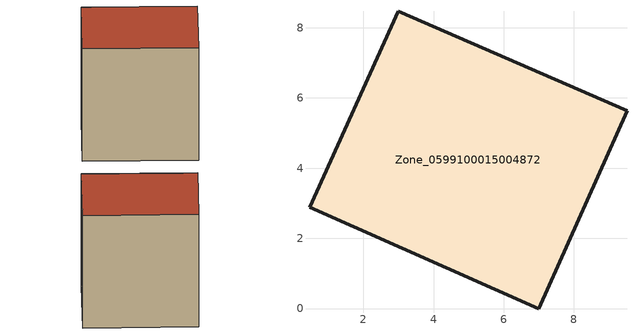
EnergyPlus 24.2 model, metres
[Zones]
Zone_0599100015004872
 floor ground (C_G): 2.99,8.47 9.51,5.63 7,0 0.47,2.89 z0.79
 wall outside (C_F): 0.47,2.89 7,0 9.51,5.63 2.99,8.47 0.47,2.89 z0.79:8.35
 roof outside (C_R): 2.99,8.47 0.47,2.89 7,0 9.51,5.63 z8.35
[BUILDING]
Pand.0599100015004872: North Axis=0; Terrain=City; Loads Convergence Tolerance Value=0.04; Temperature Convergence Tolerance Value=0.4; Solar Distribution=FullExterior; Maximum Number of Warmup Days=25; Minimum Number of Warmup Days=1
[Site:Location]
Rotterdam.The.Hague.AP_ZH_NLD Design_Conditions: Latitude=51.96; Longitude=4.45; Time Zone=1; Elevation=-4.5
[SITE:GROUNDTEMPERATURE:BUILDINGSURFACE]
18, 18, 18, 18, 18, 18, 18, 18, 18, 18, 18, 18
[MATERIAL] Thermal Absorptance=0.9; Solar Absorptance=0.7; Visible Absorptance=0.7
Name | Roughness | Thickness | Conductivity | Density | Specific Heat
G.TI.1946-1964 | MediumSmooth | 0.15 | 1 | 540 | 1210
F.TI.1946-1964 | Rough | 0.3 | 0.857143 | 1920 | 840
R.TI.1946-1964 | MediumRough | 0.2 | 0.277778 | 1500 | 1000
[CONSTRUCTION]
C_G: G.TI.1946-1964
C_F: F.TI.1946-1964
C_R: R.TI.1946-1964
[ZONE]
Zone_0599100015004872: Type=1; Multiplier=1; Ceiling Height=Autocalculate; Volume=Autocalculate; Floor Area=autocalculate; Part of Total Floor Area=Yes
[ZONEINFILTRATION:DESIGNFLOWRATE]
Infil_Zone_0599100015004872: Zone or ZoneList or Space or SpaceList=Zone_0599100015004872; Schedule=AlwaysOn; Design Flow Rate Calculation Method=Flow/Area; Flow Rate per Floor Area=0.003; Constant Term Coefficient=1; Temperature Term Coefficient=0; Velocity Term Coefficient=0; Velocity Squared Term Coefficient=0
[HVACTEMPLATE:ZONE:IDEALLOADSAIRSYSTEM]
Zone_0599100015004872: Maximum Heating Supply Air Temperature=50; Minimum Cooling Supply Air Temperature=13; Maximum Heating Supply Air Humidity Ratio=0.0156; Minimum Cooling Supply Air Humidity Ratio=0.0077; Heating Limit=NoLimit; Cooling Limit=NoLimit; Dehumidification Control Type=ConstantSensibleHeatRatio; Cooling Sensible Heat Ratio=0.7; Dehumidification Setpoint=60; Humidification Control Type=None; Humidification Setpoint=30; Outdoor Air Method=None; Outdoor Air Flow Rate per Person=0.00944; Outdoor Air Flow Rate per Zone Floor Area=0; Outdoor Air Flow Rate per Zone=0; Demand Controlled Ventilation Type=None; Outdoor Air Economizer Type=NoEconomizer; Heat Recovery Type=None; Sensible Heat Recovery Effectiveness=0.7; Latent Heat Recovery Effectiveness=0.65
[ZONECONTROL:THERMOSTAT]
ThermostatControl_Zone_0599100015004872: Zone or ZoneList=Zone_0599100015004872; Control Type Schedule=DualSetpointControlType; Control 1=Thermostat_Zone_0599100015004872; Temperature Difference Between Cutout And Setpoint=0
[THERMOSTATSETPOINT:DUALSETPOINT]
Thermostat_Zone_0599100015004872: Heating Setpoint Temperature Schedule=HeatingSetpoint_Zone_0599100015004872; Cooling Setpoint Temperature Schedule=CoolingSetpoint_Zone_0599100015004872
[SCHEDULE:COMPACT]
HeatingSetpoint_Zone_0599100015004872: Through: 12/31, For: AllDays, Until: 24:00, 21
CoolingSetpoint_Zone_0599100015004872: Through: 12/31, For: AllDays, Until: 24:00, 24
DualSetpointControlType: Through: 12/31, For: AllDays, Until: 24:00, 4
AlwaysOn: Through: 12/31, For: AllDays, Until: 24:00, 1
